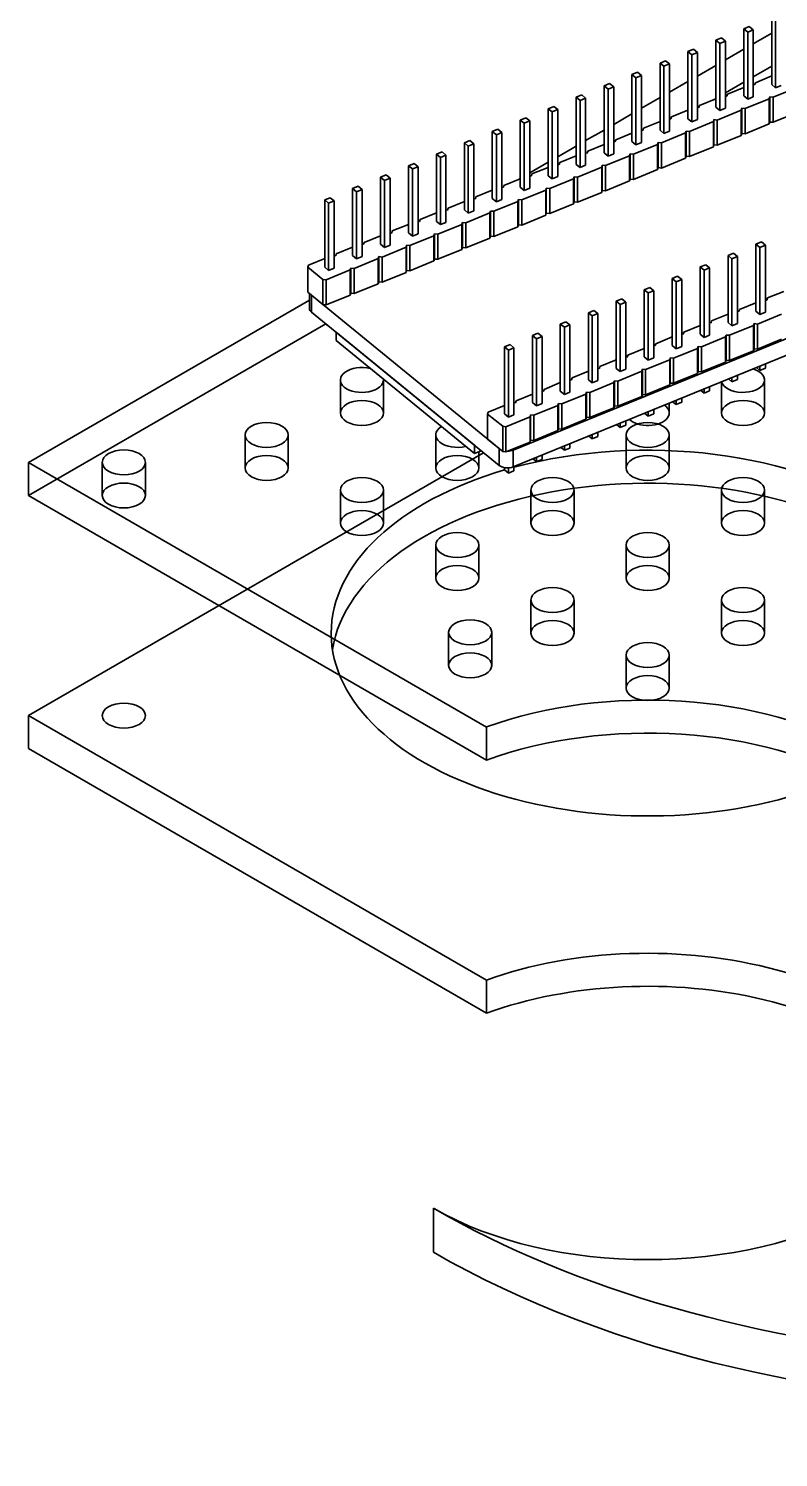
# Model space of a CAD drawing. Header units: millimetres. Extents: x 0 to 420, y 0 to 297.
# Drawn here: x 223.3 to 279, y 133.9 to 239.9 of the extents above; entities that cross this region are included whole.
import ezdxf

# ---------------------------------------------------------------- set-up
doc = ezdxf.new("R2010")
doc.units = ezdxf.units.MM
doc.layers.add('可見 (ISO)', color=7, linetype='Continuous', lineweight=35)
doc.layers.add('窄部可見 (ISO)', color=4, linetype='Continuous', lineweight=35, true_color=0x00ffff)

msp = doc.modelspace()

# ---------------------------------------------------------------- linework, layer by layer
at = {"layer": '可見 (ISO)'}
for p, q in [((278.51, 240.7), (278.51, 235.72)), ((276.44, 239.85), (276.85, 240.02)), ((276.73, 239.61), (276.44, 239.85)), ((276.44, 239.85), (276.44, 234.87)), ((277.14, 239.78), (276.73, 239.61)), ((276.73, 239.61), (276.73, 234.63)), ((276.85, 240.02), (277.14, 239.78)), ((277.14, 239.78), (277.14, 234.8)), ((278.8, 240.46), (278.8, 235.48)), ((274.36, 239), (274.78, 239.17)), ((274.66, 238.76), (274.36, 239)), ((274.36, 239), (274.36, 234.03)), ((275.07, 238.93), (274.66, 238.76)), ((274.66, 238.76), (274.66, 233.79)), ((274.78, 239.17), (275.07, 238.93)), ((275.07, 238.93), (275.07, 233.96)), ((278.51, 239.52), (277.14, 238.74)), ((270.22, 237.31), (270.63, 237.48)), ((270.63, 237.48), (270.92, 237.24)), ((272.29, 238.16), (272.7, 238.33)), ((272.58, 237.92), (272.29, 238.16)), ((272.29, 238.16), (272.29, 233.18)), ((273, 238.09), (272.58, 237.92)), ((272.58, 237.92), (272.58, 232.94)), ((272.7, 238.33), (273, 238.09)), ((273, 238.09), (273, 233.11)), ((276.44, 238.33), (275.07, 237.54)), ((268.14, 236.46), (268.56, 236.63)), ((268.43, 236.22), (268.14, 236.46)), ((268.14, 236.46), (268.14, 231.49)), ((268.85, 236.39), (268.43, 236.22)), ((268.56, 236.63), (268.85, 236.39)), ((268.85, 236.39), (268.85, 231.42)), ((270.51, 237.07), (270.22, 237.31)), ((270.22, 237.31), (270.22, 232.33)), ((270.92, 237.24), (270.51, 237.07)), ((270.51, 237.07), (270.51, 232.09)), ((270.92, 237.24), (270.92, 232.26)), ((274.36, 237.13), (273, 236.34)), ((277.14, 236.29), (278.51, 237.08)), ((266.07, 235.62), (266.48, 235.79)), ((266.36, 235.38), (266.07, 235.62)), ((266.07, 235.62), (266.07, 230.64)), ((266.78, 235.55), (266.36, 235.38)), ((266.36, 235.38), (266.36, 230.4)), ((266.48, 235.79), (266.78, 235.55)), ((266.78, 235.55), (266.78, 230.57)), ((268.43, 236.22), (268.43, 231.25)), ((272.29, 235.93), (270.92, 235.14)), ((275.07, 235.09), (276.44, 235.88)), ((275.22, 235.01), (276.44, 235.5)), ((277.26, 235.71), (277.14, 235.72)), ((277.3, 235.85), (277.26, 235.71)), ((277.3, 235.85), (278.51, 236.35)), ((278.8, 235.48), (278.51, 235.72)), ((280.4, 235.5), (278.62, 234.78)), ((279.22, 235.65), (278.8, 235.48)), ((263.99, 234.77), (264.41, 234.94)), ((264.29, 234.53), (263.99, 234.77)), ((263.99, 234.77), (263.99, 229.79)), ((264.7, 234.7), (264.29, 234.53)), ((264.29, 234.53), (264.29, 229.55)), ((264.41, 234.94), (264.7, 234.7)), ((264.7, 234.7), (264.7, 229.72)), ((270.22, 234.74), (268.85, 233.95)), ((273.15, 234.16), (274.36, 234.65)), ((274.21, 234.59), (274.36, 234.68)), ((275.18, 234.86), (275.07, 234.87)), ((275.22, 235.01), (275.18, 234.86)), ((276.73, 234.63), (276.44, 234.87)), ((278.33, 234.66), (276.54, 233.93)), ((277.14, 234.8), (276.73, 234.63)), ((278.33, 234.66), (278.37, 234.8)), ((278.33, 232.79), (278.33, 234.66)), ((278.37, 234.8), (278.62, 234.78)), ((278.37, 234.8), (278.37, 232.93)), ((278.62, 234.78), (278.62, 232.91)), ((259.85, 233.08), (260.26, 233.25)), ((260.26, 233.25), (260.55, 233.01)), ((261.92, 233.92), (262.33, 234.09)), ((262.21, 233.68), (261.92, 233.92)), ((261.92, 233.92), (261.92, 228.95)), ((262.63, 233.85), (262.21, 233.68)), ((262.21, 233.68), (262.21, 228.71)), ((262.33, 234.09), (262.63, 233.85)), ((262.63, 233.85), (262.63, 228.88)), ((268.14, 233.54), (266.78, 232.75)), ((271.08, 233.31), (271.03, 233.17)), ((271.08, 233.31), (272.29, 233.81)), ((273.11, 234.02), (273, 234.03)), ((273.15, 234.16), (273.11, 234.02)), ((274.66, 233.79), (274.36, 234.03)), ((276.25, 233.81), (274.47, 233.08)), ((275.07, 233.96), (274.66, 233.79)), ((276.25, 233.81), (276.3, 233.95)), ((276.25, 231.94), (276.25, 233.81)), ((276.3, 233.95), (276.54, 233.93)), ((276.3, 232.09), (276.3, 233.95)), ((276.54, 233.93), (276.54, 232.06)), ((280.4, 233.64), (278.62, 232.91)), ((257.77, 232.23), (258.19, 232.4)), ((258.07, 231.99), (257.77, 232.23)), ((257.77, 232.23), (257.77, 227.25)), ((258.48, 232.16), (258.07, 231.99)), ((258.19, 232.4), (258.48, 232.16)), ((258.48, 232.16), (258.48, 227.18)), ((260.14, 232.84), (259.85, 233.08)), ((259.85, 233.08), (259.85, 228.1)), ((260.55, 233.01), (260.14, 232.84)), ((260.14, 232.84), (260.14, 227.86)), ((260.55, 233.01), (260.55, 228.03)), ((266.07, 232.34), (264.7, 231.55)), ((268.96, 232.32), (268.85, 232.33)), ((269, 232.47), (268.96, 232.32)), ((269, 232.47), (270.22, 232.96)), ((270.51, 232.09), (270.22, 232.33)), ((270.92, 232.26), (270.51, 232.09)), ((271.03, 233.17), (270.92, 233.18)), ((272.11, 232.12), (272.15, 232.26)), ((272.15, 232.26), (272.4, 232.24)), ((272.15, 230.39), (272.15, 232.26)), ((272.58, 232.94), (272.29, 233.18)), ((274.18, 232.96), (272.4, 232.24)), ((272.4, 232.24), (272.4, 230.37)), ((273, 233.11), (272.58, 232.94)), ((274.18, 232.96), (274.22, 233.11)), ((274.18, 231.1), (274.18, 232.96)), ((274.22, 233.11), (274.47, 233.08)), ((274.22, 233.11), (274.22, 231.24)), ((274.47, 233.08), (274.47, 231.22)), ((278.33, 232.79), (276.54, 232.06)), ((278.37, 232.93), (278.33, 232.79)), ((278.62, 232.91), (278.37, 232.93)), ((255.7, 231.38), (256.11, 231.55)), ((255.99, 231.14), (255.7, 231.38)), ((255.7, 231.38), (255.7, 226.41)), ((256.41, 231.31), (255.99, 231.14)), ((255.99, 231.14), (255.99, 226.17)), ((256.11, 231.55), (256.41, 231.31)), ((256.41, 231.31), (256.41, 226.34)), ((258.07, 231.99), (258.07, 227.01)), ((263.99, 231.14), (262.63, 230.36)), ((264.86, 230.77), (266.07, 231.27)), ((266.89, 231.48), (266.78, 231.49)), ((266.93, 231.62), (266.89, 231.48)), ((266.93, 231.62), (268.14, 232.11)), ((268.43, 231.25), (268.14, 231.49)), ((270.03, 231.27), (268.25, 230.54)), ((268.85, 231.42), (268.43, 231.25)), ((270.03, 231.27), (270.08, 231.41)), ((270.03, 229.4), (270.03, 231.27)), ((270.08, 231.41), (270.32, 231.39)), ((270.08, 229.55), (270.08, 231.41)), ((272.11, 232.12), (270.32, 231.39)), ((270.32, 231.39), (270.32, 229.52)), ((272.11, 230.25), (272.11, 232.12)), ((274.18, 231.1), (272.4, 230.37)), ((274.22, 231.24), (274.18, 231.1)), ((274.47, 231.22), (274.22, 231.24)), ((276.25, 231.94), (274.47, 231.22)), ((276.3, 232.09), (276.25, 231.94)), ((276.54, 232.06), (276.3, 232.09)), ((253.62, 230.54), (254.04, 230.71)), ((253.92, 230.3), (253.62, 230.54)), ((253.62, 230.54), (253.62, 225.56)), ((254.33, 230.47), (253.92, 230.3)), ((253.92, 230.3), (253.92, 225.32)), ((254.04, 230.71), (254.33, 230.47)), ((254.33, 230.47), (254.33, 225.49)), ((262.78, 229.93), (263.99, 230.42)), ((264.81, 230.63), (264.7, 230.64)), ((264.86, 230.77), (264.81, 230.63)), ((266.36, 230.4), (266.07, 230.64)), ((267.96, 230.42), (266.18, 229.7)), ((266.78, 230.57), (266.36, 230.4)), ((267.96, 230.42), (268, 230.57)), ((267.96, 228.56), (267.96, 230.42)), ((268, 230.57), (268.25, 230.54)), ((268, 230.57), (268, 228.7)), ((268.25, 230.54), (268.25, 228.68)), ((272.11, 230.25), (270.32, 229.52)), ((272.15, 230.39), (272.11, 230.25)), ((272.4, 230.37), (272.15, 230.39)), ((249.48, 228.84), (249.89, 229.01)), ((249.89, 229.01), (250.19, 228.77)), ((251.55, 229.69), (251.97, 229.86)), ((251.84, 229.45), (251.55, 229.69)), ((251.55, 229.69), (251.55, 224.71)), ((252.26, 229.62), (251.84, 229.45)), ((251.84, 229.45), (251.84, 224.47)), ((251.97, 229.86), (252.26, 229.62)), ((252.26, 229.62), (252.26, 224.64)), ((261.92, 229.95), (260.55, 229.16)), ((260.67, 228.94), (260.55, 228.95)), ((260.71, 229.08), (260.67, 228.94)), ((260.71, 229.08), (261.92, 229.57)), ((262.21, 228.71), (261.92, 228.95)), ((262.74, 229.78), (262.63, 229.79)), ((262.78, 229.93), (262.74, 229.78)), ((264.29, 229.55), (263.99, 229.79)), ((265.89, 229.58), (264.1, 228.85)), ((264.7, 229.72), (264.29, 229.55)), ((265.89, 229.58), (265.93, 229.72)), ((265.89, 227.71), (265.89, 229.58)), ((265.93, 229.72), (266.18, 229.7)), ((265.93, 227.85), (265.93, 229.72)), ((266.18, 229.7), (266.18, 227.83)), ((270.03, 229.4), (268.25, 228.68)), ((270.08, 229.55), (270.03, 229.4)), ((270.32, 229.52), (270.08, 229.55)), ((247.4, 228), (247.82, 228.17)), ((247.7, 227.76), (247.4, 228)), ((247.4, 228), (247.4, 223.02)), ((248.11, 227.93), (247.7, 227.76)), ((247.82, 228.17), (248.11, 227.93)), ((248.11, 227.93), (248.11, 222.95)), ((249.77, 228.6), (249.48, 228.84)), ((249.48, 228.84), (249.48, 223.87)), ((250.19, 228.77), (249.77, 228.6)), ((249.77, 228.6), (249.77, 223.63)), ((250.19, 228.77), (250.19, 223.79)), ((258.59, 228.09), (258.48, 228.1)), ((258.63, 228.23), (258.59, 228.09)), ((258.63, 228.23), (259.85, 228.73)), ((259.85, 228.75), (259.72, 228.68)), ((260.14, 227.86), (259.85, 228.1)), ((261.74, 227.88), (259.95, 227.16)), ((260.55, 228.03), (260.14, 227.86)), ((261.74, 227.88), (261.78, 228.03)), ((261.74, 226.02), (261.74, 227.88)), ((261.78, 228.03), (262.03, 228)), ((261.78, 226.16), (261.78, 228.03)), ((263.81, 228.73), (262.03, 228)), ((262.03, 228), (262.03, 226.14)), ((262.63, 228.88), (262.21, 228.71)), ((263.81, 228.73), (263.85, 228.87)), ((263.81, 226.86), (263.81, 228.73)), ((263.85, 228.87), (264.1, 228.85)), ((263.85, 228.87), (263.85, 227.01)), ((264.1, 228.85), (264.1, 226.98)), ((267.96, 228.56), (266.18, 227.83)), ((268, 228.7), (267.96, 228.56)), ((268.25, 228.68), (268, 228.7)), ((245.33, 227.15), (245.74, 227.32)), ((245.62, 226.91), (245.33, 227.15)), ((245.33, 227.15), (245.33, 222.17)), ((246.04, 227.08), (245.62, 226.91)), ((245.62, 226.91), (245.62, 221.93)), ((245.74, 227.32), (246.04, 227.08)), ((246.04, 227.08), (246.04, 222.1)), ((247.7, 227.76), (247.7, 222.78)), ((254.49, 226.54), (255.7, 227.03)), ((256.52, 227.24), (256.41, 227.25)), ((256.56, 227.39), (256.52, 227.24)), ((256.56, 227.39), (257.77, 227.88)), ((258.07, 227.01), (257.77, 227.25)), ((259.66, 227.04), (257.88, 226.31)), ((258.48, 227.18), (258.07, 227.01)), ((259.66, 227.04), (259.71, 227.18)), ((259.66, 225.17), (259.66, 227.04)), ((259.71, 227.18), (259.95, 227.16)), ((259.71, 225.31), (259.71, 227.18)), ((259.95, 227.16), (259.95, 225.29)), ((263.81, 226.86), (262.03, 226.14)), ((263.85, 227.01), (263.81, 226.86)), ((264.1, 226.98), (263.85, 227.01)), ((265.89, 227.71), (264.1, 226.98)), ((265.93, 227.85), (265.89, 227.71)), ((266.18, 227.83), (265.93, 227.85)), ((252.41, 225.69), (253.62, 226.19)), ((254.44, 226.4), (254.33, 226.41)), ((254.49, 226.54), (254.44, 226.4)), ((255.99, 226.17), (255.7, 226.41)), ((257.59, 226.19), (255.81, 225.46)), ((256.41, 226.34), (255.99, 226.17)), ((257.59, 226.19), (257.63, 226.33)), ((257.59, 224.32), (257.59, 226.19)), ((257.63, 226.33), (257.88, 226.31)), ((257.63, 226.33), (257.63, 224.47)), ((257.88, 226.31), (257.88, 224.44)), ((261.74, 226.02), (259.95, 225.29)), ((261.78, 226.16), (261.74, 226.02)), ((262.03, 226.14), (261.78, 226.16)), ((250.3, 224.7), (250.19, 224.71)), ((250.34, 224.85), (250.3, 224.7)), ((250.34, 224.85), (251.55, 225.34)), ((251.84, 224.47), (251.55, 224.71)), ((252.37, 225.55), (252.26, 225.56)), ((252.41, 225.69), (252.37, 225.55)), ((253.92, 225.32), (253.62, 225.56)), ((255.52, 225.34), (253.73, 224.62)), ((254.33, 225.49), (253.92, 225.32)), ((255.52, 225.34), (255.56, 225.49)), ((255.52, 223.48), (255.52, 225.34)), ((255.56, 225.49), (255.81, 225.46)), ((255.56, 223.62), (255.56, 225.49)), ((255.81, 225.46), (255.81, 223.6)), ((259.66, 225.17), (257.88, 224.44)), ((259.71, 225.31), (259.66, 225.17)), ((259.95, 225.29), (259.71, 225.31)), ((246.19, 223.15), (247.4, 223.65)), ((248.22, 223.86), (248.11, 223.87)), ((248.27, 224), (248.22, 223.86)), ((248.27, 224), (249.48, 224.49)), ((249.77, 223.63), (249.48, 223.87)), ((251.37, 223.65), (249.59, 222.92)), ((250.19, 223.79), (249.77, 223.63)), ((251.37, 223.65), (251.41, 223.79)), ((251.37, 221.78), (251.37, 223.65)), ((251.41, 223.79), (251.66, 223.77)), ((251.41, 223.79), (251.41, 221.93)), ((253.44, 224.5), (251.66, 223.77)), ((251.66, 223.77), (251.66, 221.9)), ((252.26, 224.64), (251.84, 224.47)), ((253.44, 224.5), (253.49, 224.64)), ((253.44, 222.63), (253.44, 224.5)), ((253.49, 224.64), (253.73, 224.62)), ((253.49, 222.77), (253.49, 224.64)), ((253.73, 224.62), (253.73, 222.75)), ((257.59, 224.32), (255.81, 223.6)), ((257.63, 224.47), (257.59, 224.32)), ((257.88, 224.44), (257.63, 224.47)), ((296.46, 223.76), (259.33, 208.6)), ((277.34, 223.87), (277.75, 224.04)), ((277.63, 223.63), (277.34, 223.87)), ((277.34, 223.87), (277.34, 218.9)), ((278.05, 223.8), (277.63, 223.63)), ((277.75, 224.04), (278.05, 223.8)), ((278.05, 223.8), (278.05, 218.83)), ((244.12, 222.31), (245.33, 222.8)), ((246.15, 223.01), (246.04, 223.02)), ((246.19, 223.15), (246.15, 223.01)), ((247.7, 222.78), (247.4, 223.02)), ((249.3, 222.8), (247.51, 222.07)), ((248.11, 222.95), (247.7, 222.78)), ((249.3, 222.8), (249.34, 222.95)), ((249.3, 220.94), (249.3, 222.8)), ((249.34, 222.95), (249.59, 222.92)), ((249.34, 222.95), (249.34, 221.08)), ((249.59, 222.92), (249.59, 221.05)), ((253.44, 222.63), (251.66, 221.9)), ((253.49, 222.77), (253.44, 222.63)), ((253.73, 222.75), (253.49, 222.77)), ((255.52, 223.48), (253.73, 222.75)), ((255.56, 223.62), (255.52, 223.48)), ((255.81, 223.6), (255.56, 223.62)), ((275.27, 223.03), (275.68, 223.2)), ((275.56, 222.79), (275.27, 223.03)), ((275.27, 223.03), (275.27, 218.05)), ((275.97, 222.96), (275.56, 222.79)), ((275.56, 222.79), (275.56, 217.81)), ((275.68, 223.2), (275.97, 222.96)), ((275.97, 222.96), (275.97, 217.98)), ((277.63, 223.63), (277.63, 218.66)), ((244.12, 222.31), (244.08, 222.16)), ((244.08, 222.16), (245.19, 221.25)), ((244.08, 222.16), (244.08, 220.3)), ((245.62, 221.93), (245.33, 222.17)), ((247.22, 221.96), (245.44, 221.23)), ((246.04, 222.1), (245.62, 221.93)), ((247.22, 221.96), (247.26, 222.1)), ((247.22, 220.09), (247.22, 221.96)), ((247.26, 222.1), (247.51, 222.07)), ((247.26, 222.1), (247.26, 220.23)), ((247.51, 222.07), (247.51, 220.21)), ((251.37, 221.78), (249.59, 221.05)), ((251.41, 221.93), (251.37, 221.78)), ((251.66, 221.9), (251.41, 221.93)), ((273.19, 222.18), (273.61, 222.35)), ((273.49, 221.94), (273.19, 222.18)), ((273.19, 222.18), (273.19, 217.2)), ((273.9, 222.11), (273.49, 221.94)), ((273.49, 221.94), (273.49, 216.96)), ((273.61, 222.35), (273.9, 222.11)), ((273.9, 222.11), (273.9, 217.13)), ((245.19, 221.25), (245.44, 221.23)), ((245.19, 219.39), (245.19, 221.25)), ((245.44, 221.23), (245.44, 219.36)), ((249.3, 220.94), (247.51, 220.21)), ((249.34, 221.08), (249.3, 220.94)), ((249.59, 221.05), (249.34, 221.08)), ((269.04, 220.49), (269.46, 220.66)), ((269.34, 220.25), (269.04, 220.49)), ((269.04, 220.49), (269.04, 215.51)), ((269.46, 220.66), (269.75, 220.42)), ((271.12, 221.33), (271.53, 221.5)), ((271.41, 221.09), (271.12, 221.33)), ((271.12, 221.33), (271.12, 216.36)), ((271.83, 221.26), (271.41, 221.09)), ((271.41, 221.09), (271.41, 216.12)), ((271.53, 221.5), (271.83, 221.26)), ((271.83, 221.26), (271.83, 216.29)), ((244.2, 219.72), (223.35, 207.68)), ((244.08, 220.3), (245.19, 219.39)), ((244.2, 219.09), (244.2, 220.19)), ((258.27, 208.71), (244.34, 220.08)), ((247.22, 220.09), (245.44, 219.36)), ((247.26, 220.23), (247.22, 220.09)), ((247.51, 220.21), (247.26, 220.23)), ((289.23, 219.56), (259.33, 207.36)), ((266.97, 219.64), (267.39, 219.81)), ((267.26, 219.4), (266.97, 219.64)), ((266.97, 219.64), (266.97, 214.66)), ((267.68, 219.57), (267.26, 219.4)), ((267.39, 219.81), (267.68, 219.57)), ((267.68, 219.57), (267.68, 214.59)), ((269.75, 220.42), (269.34, 220.25)), ((269.34, 220.25), (269.34, 215.27)), ((269.75, 220.42), (269.75, 215.44)), ((276.13, 219.03), (277.34, 219.53)), ((278.16, 219.73), (278.05, 219.75)), ((278.2, 219.88), (278.16, 219.73)), ((278.2, 219.88), (279.41, 220.37)), ((258.27, 207.46), (244.34, 218.84)), ((245.44, 219.36), (245.19, 219.39)), ((264.9, 218.79), (265.31, 218.96)), ((265.19, 218.55), (264.9, 218.79)), ((264.9, 218.79), (264.9, 213.82)), ((265.61, 218.72), (265.19, 218.55)), ((265.19, 218.55), (265.19, 213.58)), ((265.31, 218.96), (265.61, 218.72)), ((265.61, 218.72), (265.61, 213.75)), ((267.26, 219.4), (267.26, 214.42)), ((274.05, 218.18), (275.27, 218.68)), ((276.09, 218.89), (275.97, 218.9)), ((276.13, 219.03), (276.09, 218.89)), ((277.63, 218.66), (277.34, 218.9)), ((279.23, 218.68), (277.45, 217.95)), ((278.05, 218.83), (277.63, 218.66)), ((223.35, 205.23), (245.41, 217.96)), ((245.33, 218.03), (245.33, 218.02)), ((245.62, 217.78), (245.33, 218.02)), ((245.63, 217.79), (245.62, 217.78)), ((245.62, 217.79), (245.62, 217.78)), ((246.17, 216.72), (246.17, 217.34)), ((256.44, 208.96), (246.17, 217.34)), ((262.82, 217.95), (263.24, 218.12)), ((263.12, 217.71), (262.82, 217.95)), ((262.82, 217.95), (262.82, 212.97)), ((263.53, 217.88), (263.12, 217.71)), ((263.12, 217.71), (263.12, 212.73)), ((263.24, 218.12), (263.53, 217.88)), ((263.53, 217.88), (263.53, 212.9)), ((271.98, 217.34), (271.94, 217.19)), ((271.98, 217.34), (273.19, 217.83)), ((274.01, 218.04), (273.9, 218.05)), ((274.05, 218.18), (274.01, 218.04)), ((275.56, 217.81), (275.27, 218.05)), ((277.16, 217.83), (275.37, 217.11)), ((275.97, 217.98), (275.56, 217.81)), ((277.16, 217.83), (277.2, 217.98)), ((277.16, 215.97), (277.16, 217.83)), ((277.2, 217.98), (277.45, 217.95)), ((277.2, 217.98), (277.2, 216.11)), ((277.45, 217.95), (277.45, 216.09)), ((256.44, 208.34), (246.17, 216.72)), ((258.68, 216.25), (259.09, 216.42)), ((258.97, 216.01), (258.68, 216.25)), ((258.68, 216.25), (258.68, 211.28)), ((259.09, 216.42), (259.38, 216.18)), ((260.75, 217.1), (261.16, 217.27)), ((261.04, 216.86), (260.75, 217.1)), ((260.75, 217.1), (260.75, 212.12)), ((261.46, 217.03), (261.04, 216.86)), ((261.04, 216.86), (261.04, 211.88)), ((261.16, 217.27), (261.46, 217.03)), ((261.46, 217.03), (261.46, 212.05)), ((269.86, 216.35), (269.75, 216.36)), ((269.91, 216.49), (269.86, 216.35)), ((269.91, 216.49), (271.12, 216.99)), ((271.41, 216.12), (271.12, 216.36)), ((271.83, 216.29), (271.41, 216.12)), ((271.94, 217.19), (271.83, 217.21)), ((273.01, 216.14), (273.05, 216.28)), ((273.05, 216.28), (273.3, 216.26)), ((273.05, 214.42), (273.05, 216.28)), ((273.49, 216.96), (273.19, 217.2)), ((275.08, 216.99), (273.3, 216.26)), ((273.3, 216.26), (273.3, 214.39)), ((273.9, 217.13), (273.49, 216.96)), ((275.08, 216.99), (275.13, 217.13)), ((275.08, 215.12), (275.08, 216.99)), ((275.13, 217.13), (275.37, 217.11)), ((275.13, 215.26), (275.13, 217.13)), ((275.37, 217.11), (275.37, 215.24)), ((279.23, 216.82), (277.45, 216.09)), ((259.38, 216.18), (258.97, 216.01)), ((258.97, 216.01), (258.97, 211.04)), ((259.38, 216.18), (259.38, 211.21)), ((265.76, 214.8), (266.97, 215.29)), ((267.79, 215.5), (267.68, 215.51)), ((267.83, 215.64), (267.79, 215.5)), ((267.83, 215.64), (269.04, 216.14)), ((269.34, 215.27), (269.04, 215.51)), ((270.94, 215.29), (269.15, 214.57)), ((269.75, 215.44), (269.34, 215.27)), ((270.94, 215.29), (270.98, 215.44)), ((270.94, 213.43), (270.94, 215.29)), ((270.98, 215.44), (271.23, 215.41)), ((270.98, 215.44), (270.98, 213.57)), ((273.01, 216.14), (271.23, 215.41)), ((271.23, 215.41), (271.23, 213.55)), ((273.01, 214.27), (273.01, 216.14)), ((275.13, 215.26), (275.08, 215.12)), ((275.37, 215.24), (275.13, 215.26)), ((277.16, 215.97), (275.37, 215.24)), ((277.2, 216.11), (277.16, 215.97)), ((277.45, 216.09), (277.2, 216.11)), ((263.69, 213.95), (264.9, 214.45)), ((265.72, 214.65), (265.61, 214.67)), ((265.76, 214.8), (265.72, 214.65)), ((267.26, 214.42), (266.97, 214.66)), ((268.86, 214.45), (267.08, 213.72)), ((267.68, 214.59), (267.26, 214.42)), ((268.86, 214.45), (268.91, 214.59)), ((268.86, 212.58), (268.86, 214.45)), ((268.91, 214.59), (269.15, 214.57)), ((268.91, 212.72), (268.91, 214.59)), ((269.15, 214.57), (269.15, 212.7)), ((273.01, 214.27), (271.23, 213.55)), ((273.05, 214.42), (273.01, 214.27)), ((273.3, 214.39), (273.05, 214.42)), ((275.08, 215.12), (273.3, 214.39)), ((275.97, 214.15), (275.97, 213.83)), ((277.63, 214.51), (277.37, 214.72)), ((277.63, 214.83), (277.63, 214.51)), ((278.05, 214.68), (277.63, 214.51)), ((278.05, 215), (278.05, 214.68)), ((246.49, 213.8), (246.49, 211.35)), ((249.69, 213.8), (249.69, 211.35)), ((261.61, 213.1), (261.57, 212.96)), ((261.61, 213.1), (262.82, 213.6)), ((263.64, 213.81), (263.53, 213.82)), ((263.69, 213.95), (263.64, 213.81)), ((265.19, 213.58), (264.9, 213.82)), ((266.79, 213.6), (265.01, 212.87)), ((265.61, 213.75), (265.19, 213.58)), ((266.79, 213.6), (266.83, 213.74)), ((266.79, 211.73), (266.79, 213.6)), ((266.83, 213.74), (267.08, 213.72)), ((266.83, 211.88), (266.83, 213.74)), ((267.08, 213.72), (267.08, 211.85)), ((270.94, 213.43), (269.15, 212.7)), ((270.98, 213.57), (270.94, 213.43)), ((271.23, 213.55), (270.98, 213.57)), ((273.49, 213.13), (273.49, 212.82)), ((273.9, 213.3), (273.9, 212.99)), ((274.78, 213.66), (274.78, 211.35)), ((275.56, 213.66), (275.3, 213.88)), ((275.56, 213.98), (275.56, 213.66)), ((275.97, 213.83), (275.56, 213.66)), ((277.98, 213.8), (277.98, 211.35)), ((259.5, 212.11), (259.38, 212.12)), ((259.54, 212.26), (259.5, 212.11)), ((259.54, 212.26), (260.75, 212.75)), ((261.04, 211.88), (260.75, 212.12)), ((261.46, 212.05), (261.04, 211.88)), ((261.57, 212.96), (261.46, 212.97)), ((262.64, 211.91), (262.68, 212.05)), ((262.68, 212.05), (262.93, 212.03)), ((262.68, 212.05), (262.68, 210.18)), ((263.12, 212.73), (262.82, 212.97)), ((264.72, 212.75), (262.93, 212.03)), ((262.93, 212.03), (262.93, 210.16)), ((263.53, 212.9), (263.12, 212.73)), ((264.72, 212.75), (264.76, 212.9)), ((264.72, 210.89), (264.72, 212.75)), ((264.76, 212.9), (265.01, 212.87)), ((264.76, 212.9), (264.76, 211.03)), ((265.01, 212.87), (265.01, 211.01)), ((268.86, 212.58), (267.08, 211.85)), ((268.91, 212.72), (268.86, 212.58)), ((269.15, 212.7), (268.91, 212.72)), ((270.91, 211.35), (270.91, 212.08)), ((271.41, 211.97), (271.15, 212.18)), ((271.41, 212.29), (271.41, 211.97)), ((271.83, 212.14), (271.41, 211.97)), ((271.83, 212.46), (271.83, 212.14)), ((273.49, 212.82), (273.23, 213.03)), ((273.9, 212.99), (273.49, 212.82)), ((257.46, 211.41), (257.42, 211.27)), ((257.42, 211.27), (258.54, 210.36)), ((257.42, 211.27), (257.42, 209.4)), ((257.46, 211.41), (258.68, 211.9)), ((258.97, 211.04), (258.68, 211.28)), ((260.57, 211.06), (258.78, 210.33)), ((259.38, 211.21), (258.97, 211.04)), ((260.57, 211.06), (260.61, 211.2)), ((260.57, 209.19), (260.57, 211.06)), ((260.61, 211.2), (260.86, 211.18)), ((260.61, 211.2), (260.61, 209.34)), ((262.64, 211.91), (260.86, 211.18)), ((260.86, 211.18), (260.86, 209.31)), ((262.64, 210.04), (262.64, 211.91)), ((264.76, 211.03), (264.72, 210.89)), ((265.01, 211.01), (264.76, 211.03)), ((266.79, 211.73), (265.01, 211.01)), ((266.83, 211.88), (266.79, 211.73)), ((267.08, 211.85), (266.83, 211.88)), ((269.34, 211.12), (269.08, 211.33)), ((269.34, 211.44), (269.34, 211.12)), ((269.75, 211.29), (269.34, 211.12)), ((269.75, 211.61), (269.75, 211.29)), ((258.54, 210.36), (258.78, 210.33)), ((258.54, 208.49), (258.54, 210.36)), ((258.78, 210.33), (258.78, 208.47)), ((262.64, 210.04), (260.86, 209.31)), ((262.68, 210.18), (262.64, 210.04)), ((262.93, 210.16), (262.68, 210.18)), ((264.72, 210.89), (262.93, 210.16)), ((265.61, 209.92), (265.61, 209.6)), ((267.26, 210.28), (267, 210.49)), ((267.26, 210.59), (267.26, 210.28)), ((267.68, 210.45), (267.26, 210.28)), ((267.68, 210.76), (267.68, 210.45)), ((239.42, 209.72), (239.42, 207.27)), ((242.62, 209.72), (242.62, 207.27)), ((253.57, 209.72), (253.57, 207.27)), ((256.44, 208.34), (256.44, 208.96)), ((257.42, 209.4), (258.54, 208.49)), ((260.57, 209.19), (258.78, 208.47)), ((260.61, 209.34), (260.57, 209.19)), ((260.86, 209.31), (260.61, 209.34)), ((263.12, 208.9), (263.12, 208.58)), ((263.53, 209.07), (263.53, 208.75)), ((265.19, 209.43), (264.93, 209.64)), ((265.19, 209.75), (265.19, 209.43)), ((265.61, 209.6), (265.19, 209.43)), ((267.71, 209.72), (267.71, 207.27)), ((270.91, 209.72), (270.91, 207.27)), ((257.12, 208.4), (223.35, 188.9)), ((256.95, 208.54), (256.44, 208.34)), ((256.77, 208.47), (256.77, 207.27)), ((258.78, 208.47), (258.54, 208.49)), ((261.04, 207.74), (260.78, 207.95)), ((261.04, 208.05), (261.04, 207.74)), ((261.46, 207.9), (261.04, 207.74)), ((261.46, 208.22), (261.46, 207.9)), ((263.12, 208.58), (262.86, 208.79)), ((263.53, 208.75), (263.12, 208.58)), ((223.35, 207.68), (257.33, 188.05)), ((223.35, 205.23), (223.35, 207.68)), ((228.82, 205.23), (228.82, 207.68)), ((232.02, 205.23), (232.02, 207.68)), ((258.68, 207.29), (258.68, 207.13)), ((258.97, 206.89), (258.68, 207.13)), ((258.97, 207.28), (258.97, 206.89)), ((259.38, 207.06), (258.97, 206.89)), ((259.38, 207.38), (259.38, 207.06)), ((246.49, 205.63), (246.49, 203.18)), ((249.69, 205.63), (249.69, 203.18)), ((260.64, 205.63), (260.64, 203.18)), ((263.84, 205.63), (263.84, 203.18)), ((274.78, 205.63), (274.78, 203.18)), ((277.98, 205.63), (277.98, 203.18)), ((257.33, 185.6), (223.35, 205.23)), ((253.57, 201.55), (253.57, 199.1)), ((256.77, 201.55), (256.77, 199.1)), ((267.71, 201.55), (267.71, 199.1)), ((270.91, 201.55), (270.91, 199.1)), ((260.64, 197.47), (260.64, 195.02)), ((263.84, 197.47), (263.84, 195.02)), ((274.78, 197.47), (274.78, 195.02)), ((277.98, 197.47), (277.98, 195.02)), ((254.53, 192.63), (254.53, 195.08)), ((257.73, 192.63), (257.73, 195.08)), ((267.71, 193.39), (267.71, 190.94)), ((270.91, 193.39), (270.91, 190.94)), ((223.35, 188.9), (257.33, 169.27)), ((223.35, 186.45), (223.35, 188.9)), ((257.33, 188.05), (257.33, 185.6)), ((257.33, 166.83), (223.35, 186.45)), ((257.33, 166.83), (257.33, 169.27)), ((253.4, 152.36), (253.4, 149.09))]:
    msp.add_line(p, q, dxfattribs=at)
for centre, major_axis, start_param, end_param in [((244.96, 219.09), (-0.762, 0), 0, 0.615555), ((248.09, 213.8), (1.6, 0), 1.183113, 6.331181), ((276.38, 213.8), (1.6, 0), 3.283092, 7.372795), ((269.31, 211.35), (1.6, 0), 3.687466, 6.968421), ((255.17, 209.72), (-1.6, 0), 5.542803, 8.254677), ((269.31, 195.02), (23.5, 0), 0.705859, 2.006765), ((258.89, 208.96), (0.762, 0), 4.742258, 5.327944), ((269.31, 195.02), (-23.5, 0), 5.181499, 8.489397), ((269.31, 192.57), (-23.5, 0), 3.847452, 6.192793), ((258.89, 207.72), (-0.762, 0), 0.615555, 2.186351), ((269.31, 177.06), (22.5, 0), 5.72188, 8.415287), ((269.31, 174.61), (22.5, 0), 5.72188, 8.415287), ((269.31, 158.28), (22.5, 0), 0.126041, 2.132101), ((269.31, 161.54), (22.5, 0), 3.926991, 7.068583), ((269.31, 155.83), (22.5, 0), 0.221803, 2.132101), ((301.13, 179.91), (-67.5, 0), 0.785398, 1.438735), ((301.13, 176.65), (-67.5, 0), 0.785398, 2.356194)]:
    msp.add_ellipse(centre, major_axis=major_axis, ratio=0.57735, start_param=start_param, end_param=end_param, dxfattribs=at)
for centre in [(248.09, 211.35), (276.38, 211.35), (241.02, 209.72), (269.31, 209.72), (230.42, 207.68), (241.02, 207.27), (255.17, 207.27), (269.31, 207.27), (230.42, 205.23), (248.09, 205.63), (262.24, 205.63), (276.38, 205.63), (248.09, 203.18), (262.24, 203.18), (276.38, 203.18), (255.17, 201.55), (269.31, 201.55), (255.17, 199.1), (269.31, 199.1), (262.24, 197.47), (276.38, 197.47), (256.13, 195.08), (262.24, 195.02), (276.38, 195.02), (269.31, 193.39), (256.13, 192.63), (269.31, 190.94), (230.42, 188.9)]:
    msp.add_ellipse(centre, major_axis=(-1.6, 0), ratio=0.57735, dxfattribs=at)
at = {"layer": '窄部可見 (ISO)'}
for p, q in [((244.34, 220.08), (244.34, 218.84)), ((258.27, 207.46), (258.27, 208.71)), ((259.33, 208.6), (259.33, 207.36))]:
    msp.add_line(p, q, dxfattribs=at)

doc.saveas('drawing.dxf')
